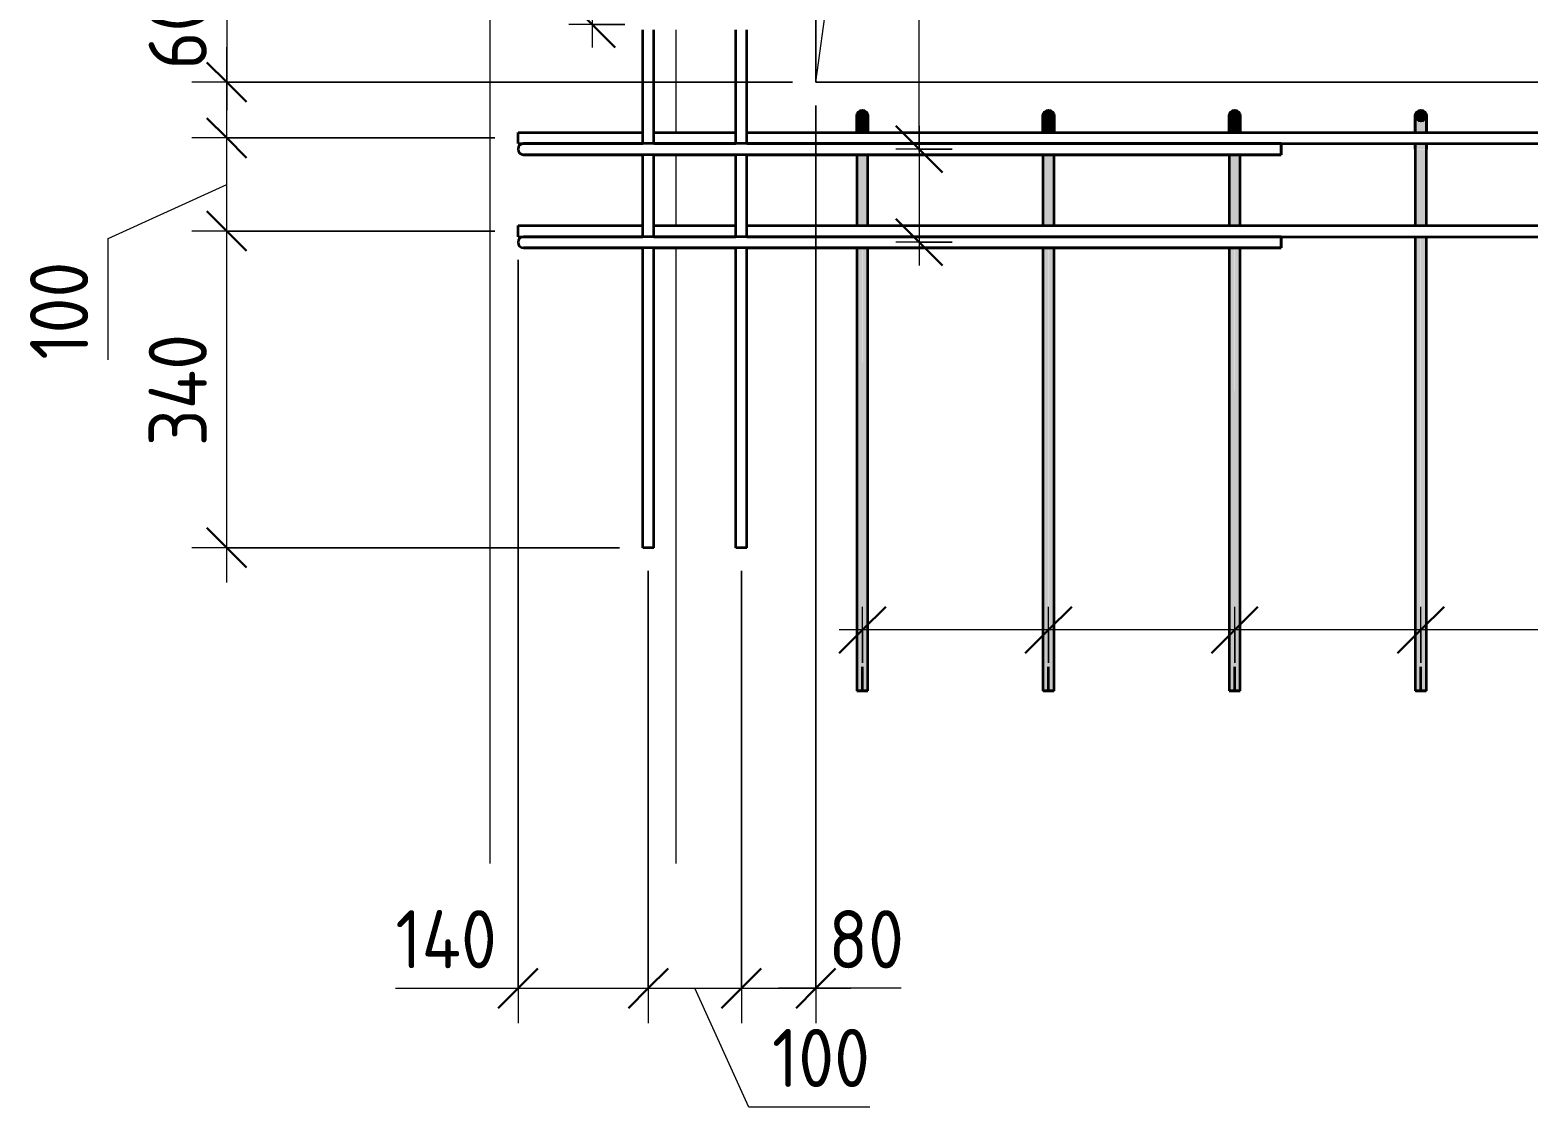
# Model space of a CAD drawing. Header units: millimetres. Extents: x -39709 to 12452, y -4989 to 80275.
# Drawn here: x 9233 to 10843, y -751 to 406 of the extents above; entities that cross this region are included whole.
import ezdxf

# ---------------------------------------------------------------- set-up
doc = ezdxf.new("R2010")
doc.units = ezdxf.units.MM
for name, color, linetype, lineweight in [('AA_Dim', 7, 'Continuous', 9), ('AA_Dim-25', 7, 'Continuous', 9), ('AA_Oformlenie', 7, 'Continuous', 9), ('AA_Vinoska', 7, 'Continuous', 9), ('AF_Okno', 7, 'Continuous', 20), ('AF_Stena_Опалубка', 253, 'Continuous', 20), ('KR_Armatura_Tonkie', 7, 'Continuous', 20)]:
    doc.layers.add(name, color=color, linetype=linetype, lineweight=lineweight)
doc.styles.add('ISOCPEUR_6', font='isocpeur.TTF', dxfattribs={"width": 0.9, "height": 62.5})
doc.styles.add('ISOCPEUR_7', font='isocpeur.TTF', dxfattribs={"width": 0.8, "height": 62.5})
doc.dimstyles.new('00_Точн_3_знака__прозр__2', dxfattribs={"dimscale": 304.8, "dimtxt": 62.672186, "dimasz": 0.139436, "dimexe": 0.123031, "dimexo": 0.082021, "dimgap": 0.008202, "dimtad": 1, "dimdec": 3, "dimrnd": 0.001, "dimdsep": 46, "dimtxsty": 'ISOCPEUR_6', "dimblk1": 'OBLIQUE', "dimblk2": 'OBLIQUE', "dimsah": 1, "dimcen": 0.09, "dimdle": 0.123031, "dimazin": 0, "dimtfac": 1, "dimtdec": 4, "dimtix": 1, "dimtmove": 1, "dimatfit": 3, "dimfxl": 1, "dimtvp": 1, "dimtolj": 1, "dimtzin": 0, "dimlwd": 18, "dimlwe": 18, "dimarcsym": 2})
doc.dimstyles.new('00_Точн_3_знака__прозр__3', dxfattribs={"dimscale": 304.8, "dimtxt": 62.672186, "dimasz": 0.139436, "dimexe": 0.123031, "dimexo": 0.082021, "dimgap": 0.008202, "dimtad": 1, "dimdec": 3, "dimrnd": 0.001, "dimdsep": 46, "dimtxsty": 'ISOCPEUR_6', "dimblk1": 'OBLIQUE', "dimblk2": 'OBLIQUE', "dimsah": 1, "dimcen": 0.09, "dimdle": 0.123031, "dimazin": 0, "dimtfac": 1, "dimtdec": 4, "dimtix": 1, "dimtmove": 0, "dimatfit": 3, "dimfxl": 1, "dimtvp": 1, "dimtolj": 1, "dimtzin": 0, "dimlwd": 18, "dimlwe": 18, "dimarcsym": 2})
doc.dimstyles.new('10_Раскладка_арматуры_с_засечками', dxfattribs={"dimscale": 304.8, "dimtxt": 0.18, "dimasz": 0.164042, "dimexe": 0.082021, "dimexo": 0, "dimgap": 0, "dimtad": 1, "dimdec": 3, "dimrnd": 0.001, "dimdsep": 46, "dimtxsty": 'ISOCPEUR_7', "dimblk1": 'OBLIQUE', "dimblk2": 'OBLIQUE', "dimsah": 1, "dimcen": 0.09, "dimdle": 0.082021, "dimazin": 0, "dimtfac": 1, "dimtdec": 4, "dimtix": 1, "dimtmove": 0, "dimatfit": 3, "dimfxl": 1, "dimtvp": 1, "dimtolj": 1, "dimtzin": 0, "dimlwd": 18, "dimlwe": 18, "dimarcsym": 2})
doc.dimstyles.new('10_Раскладка_арматуры_с_засечками_5', dxfattribs={"dimscale": 304.8, "dimtxt": 0.18, "dimasz": 0.164042, "dimexe": 0.082021, "dimexo": 0, "dimgap": 0, "dimtad": 1, "dimdec": 3, "dimrnd": 0.001, "dimdsep": 46, "dimtxsty": 'ISOCPEUR_7', "dimblk1": 'OBLIQUE', "dimblk2": 'OBLIQUE', "dimsah": 1, "dimcen": 0.09, "dimdle": 0.082021, "dimazin": 0, "dimtfac": 1, "dimtdec": 4, "dimtix": 1, "dimtmove": 2, "dimatfit": 3, "dimfxl": 1, "dimtvp": 1, "dimtolj": 1, "dimtzin": 0, "dimlwd": 18, "dimlwe": 18, "dimarcsym": 2})

# ---------------------------------------------------------------- blocks, each defined once
blk = doc.blocks.new('231_Отверстие прямоугольное в стене _Окно_Стена_ - Отверстие прямоугольное с обрамлением-4137425-Схема обрамления отверстия в стене 1500х2500')
at = {"layer": 'AF_Okno', "lineweight": 9}
blk.add_line((-36779.9, 350), (-36479.9, 2550), dxfattribs=at)
blk = doc.blocks.new('350_Стержень П торец СК-СГ _НесАрм_РабПлоск_ - 350_Стержень П торец СК-СГ _НесАрм_РабПлоск_-4048872-Схема обрамления отверстия в стене 1500х2500')
at = {"layer": 'KR_Armatura_Tonkie', "lineweight": 35}
for points in [[(-36729.9, 308), (-36728.3, 308.2), (-36726.9, 308.8), (-36725.6, 309.8), (-36724.7, 311), (-36724.1, 312.6), (-36723.9, 314), (-36724.1, 315.6), (-36724.7, 317), (-36725.6, 318.2), (-36726.9, 319.2), (-36728.3, 319.8), (-36729.9, 320), (-36731.4, 319.8), (-36732.9, 319.2), (-36734.1, 318.2), (-36735.1, 317), (-36735.7, 315.6), (-36735.9, 314), (-36735.7, 312.4), (-36735.1, 311), (-36734.1, 309.8), (-36732.9, 308.8), (-36731.4, 308.2)], [(-36729.9, 296), (-36729.9, 308), (-36731.4, 308.2), (-36733.3, 309.1), (-36734.7, 310.5), (-36735.3, 311.6), (-36735.7, 312.7), (-36735.6, 309.8), (-36735.9, 308.1), (-36735.8, 296), (-36733.3, 296)], [(-36735.8, 308.6), (-36735.7, 311.1), (-36735.8, 308.8)], [(-36729.9, 296), (-36723.9, 296.3), (-36724.1, 312.4), (-36725.1, 310.5), (-36726.5, 309.1), (-36726.9, 308.8), (-36729.4, 308.1), (-36729.9, 308), (-36729.9, 299)], [(-36723.9, 307.3), (-36724.1, 309.7), (-36724, 308.1), (-36723.9, 307.4)]]:
    blk.add_hatch(color=256, dxfattribs=at).paths.add_polyline_path(points)
h = blk.add_hatch(color=256, dxfattribs=at)
h.paths.add_polyline_path([(-36729.9, -303.9), (-36730.2, 172), (-36735.9, 172), (-36735.7, -303.9), (-36731.4, -303.9)])
h.paths.add_polyline_path([(-36731.6, 196), (-36729.9, 196), (-36729.9, 272), (-36735.9, 272), (-36735.7, 196), (-36732.9, 196)])
h = blk.add_hatch(color=256, dxfattribs=at)
h.paths.add_polyline_path([(-36729.9, -303.9), (-36723.9, -303.9), (-36724.1, 172), (-36729.9, 172), (-36729.9, -210.3)])
h.paths.add_polyline_path([(-36727.1, 196), (-36723.9, 196), (-36724.1, 272), (-36729.9, 272), (-36729.9, 196), (-36728.3, 196)])
at = {"layer": 'AA_Oformlenie'}
for start, end in [(90, 270), (270, 90)]:
    blk.add_arc((-36729.9, 314), 6, start, end, dxfattribs=at)
at = {"layer": 'KR_Armatura_Tonkie', "lineweight": 35}
for p, q in [((-36735.9, 272), (-36735.9, 196)), ((-36723.9, 196), (-36723.9, 272)), ((-36735.9, 172), (-36735.9, -303.9)), ((-36723.9, -303.9), (-36723.9, 172)), ((-36729.9, -303.9), (-36729.9, -277.9)), ((-36729.9, -303.9), (-36729.9, -277.9)), ((-36729.9, -303.9), (-36735.9, -303.9)), ((-36735.7, -303.9), (-36729.9, -303.9)), ((-36729.9, -303.9), (-36735.7, -303.9)), ((-36735.7, -303.9), (-36729.9, -303.9)), ((-36729.9, -303.9), (-36724.1, -303.9)), ((-36723.9, -303.9), (-36729.9, -303.9)), ((-36729.9, -303.9), (-36724.1, -303.9)), ((-36724.1, -303.9), (-36729.9, -303.9))]:
    blk.add_line(p, q, dxfattribs=at)
at = {"layer": 'KR_Armatura_Tonkie', "lineweight": 35, "flags": 128}
for points in [[(-36735.9, 314), (-36735.9, 312), (-36735.9, 306.4), (-36735.9, 297.6), (-36735.9, 296)], [(-36735.9, 296), (-36735.9, 300.2), (-36735.9, 308.2), (-36735.9, 312.9), (-36735.9, 314)], [(-36723.9, 296), (-36723.9, 300.2), (-36723.9, 308.2), (-36723.9, 312.9), (-36723.9, 314)], [(-36723.9, 314), (-36723.9, 312), (-36723.9, 306.4), (-36723.9, 297.6), (-36723.9, 296)]]:
    blk.add_lwpolyline(points, dxfattribs=at)
at = {"layer": 'KR_Armatura_Tonkie', "lineweight": 35}
blk.add_circle((-36729.9, 314), 6, dxfattribs=at)
blk = doc.blocks.new('350_Стержень П торец СК-СГ _НесАрм_РабПлоск_ - 350_Стержень П торец СК-СГ _НесАрм_РабПлоск_-V55-Схема обрамления отверстия в стене 1500х2500')
at = {"layer": 'KR_Armatura_Tonkie', "lineweight": 35}
for points in [[(-35329.9, 308), (-35328.3, 308.2), (-35326.9, 308.8), (-35325.6, 309.8), (-35324.7, 311), (-35324.1, 312.6), (-35323.9, 314), (-35324.1, 315.6), (-35324.7, 317), (-35325.6, 318.2), (-35326.9, 319.2), (-35328.3, 319.8), (-35329.9, 320), (-35331.4, 319.8), (-35332.9, 319.2), (-35334.1, 318.2), (-35335.1, 317), (-35335.7, 315.6), (-35335.9, 314), (-35335.7, 312.4), (-35335.1, 311), (-35334, 309.7), (-35332.9, 308.8), (-35331.4, 308.2)], [(-35333.3, 296), (-35329.9, 296), (-35329.9, 308), (-35331.4, 308.2), (-35333.3, 309.1), (-35334.7, 310.5), (-35335.3, 311.6), (-35335.7, 312.7), (-35335.6, 309.8), (-35335.9, 308.1), (-35335.8, 296), (-35333.9, 296)], [(-35335.8, 308.6), (-35335.7, 311.1), (-35335.8, 308.8)], [(-35328.2, 296), (-35323.9, 296.3), (-35324.1, 312.4), (-35325.1, 310.5), (-35326.5, 309.1), (-35326.9, 308.8), (-35328.8, 308.1), (-35329.9, 308), (-35329.9, 296)], [(-35323.9, 307.3), (-35324.1, 309.7), (-35324, 308.1), (-35323.9, 307.4)]]:
    blk.add_hatch(color=256, dxfattribs=at).paths.add_polyline_path(points)
h = blk.add_hatch(color=256, dxfattribs=at)
h.paths.add_polyline_path([(-35329.9, -303.9), (-35330.2, 172), (-35335.9, 172), (-35335.7, -303.9), (-35331.4, -303.9)])
h.paths.add_polyline_path([(-35331.6, 196), (-35329.9, 196), (-35329.9, 272), (-35335.9, 272), (-35335.7, 196), (-35332.9, 196)])
h = blk.add_hatch(color=256, dxfattribs=at)
h.paths.add_polyline_path([(-35329.9, -303.9), (-35323.9, -303.9), (-35324.1, 172), (-35329.9, 172), (-35329.9, -210.3)])
h.paths.add_polyline_path([(-35327.1, 196), (-35323.9, 196), (-35324.1, 272), (-35329.9, 272), (-35329.9, 196), (-35328.3, 196)])
at = {"layer": 'AA_Oformlenie'}
for start, end in [(90, 270), (270, 90)]:
    blk.add_arc((-35329.9, 314), 6, start, end, dxfattribs=at)
at = {"layer": 'KR_Armatura_Tonkie', "lineweight": 35}
for p, q in [((-35335.9, 272), (-35335.9, 196)), ((-35323.9, 196), (-35323.9, 272)), ((-35335.9, 172), (-35335.9, -303.9)), ((-35323.9, -303.9), (-35323.9, 172)), ((-35329.9, -303.9), (-35329.9, -277.9)), ((-35329.9, -303.9), (-35329.9, -277.9)), ((-35329.9, -303.9), (-35335.9, -303.9)), ((-35335.7, -303.9), (-35329.9, -303.9)), ((-35329.9, -303.9), (-35335.7, -303.9)), ((-35335.7, -303.9), (-35329.9, -303.9)), ((-35329.9, -303.9), (-35324.1, -303.9)), ((-35323.9, -303.9), (-35329.9, -303.9)), ((-35329.9, -303.9), (-35324.1, -303.9)), ((-35324.1, -303.9), (-35329.9, -303.9))]:
    blk.add_line(p, q, dxfattribs=at)
at = {"layer": 'KR_Armatura_Tonkie', "lineweight": 35, "flags": 128}
for points in [[(-35335.9, 314), (-35335.9, 312), (-35335.9, 306.4), (-35335.9, 297.6), (-35335.9, 296)], [(-35335.9, 296), (-35335.9, 300.2), (-35335.9, 308.2), (-35335.9, 312.9), (-35335.9, 314)], [(-35323.9, 296), (-35323.9, 300.2), (-35323.9, 308.2), (-35323.9, 312.9), (-35323.9, 314)], [(-35323.9, 314), (-35323.9, 312), (-35323.9, 306.4), (-35323.9, 297.6), (-35323.9, 296)]]:
    blk.add_lwpolyline(points, dxfattribs=at)
at = {"layer": 'KR_Armatura_Tonkie', "lineweight": 35}
blk.add_circle((-35329.9, 314), 6, dxfattribs=at)
blk = doc.blocks.new('350_Стержень П торец СК-СГ _НесАрм_РабПлоск_ - 350_Стержень П торец СК-СГ _НесАрм_РабПлоск_-V56-Схема обрамления отверстия в стене 1500х2500')
at = {"layer": 'KR_Armatura_Tonkie', "lineweight": 35}
for points in [[(-36129.9, 308), (-36128.3, 308.2), (-36126.9, 308.8), (-36125.6, 309.8), (-36124.7, 311), (-36124.1, 312.6), (-36123.9, 314), (-36124.1, 315.6), (-36124.7, 317), (-36125.6, 318.2), (-36126.9, 319.2), (-36128.3, 319.8), (-36129.9, 320), (-36131.4, 319.8), (-36132.9, 319.2), (-36134.1, 318.2), (-36135.1, 317), (-36135.7, 315.6), (-36135.9, 314), (-36135.7, 312.4), (-36135.1, 311), (-36134.1, 309.8), (-36132.9, 308.8), (-36131.4, 308.2)], [(-36123.9, 307.3), (-36124.1, 309.7), (-36124, 308.1), (-36123.9, 307.4)]]:
    blk.add_hatch(color=256, dxfattribs=at).paths.add_polyline_path(points)
h = blk.add_hatch(color=256, dxfattribs=at)
h.paths.add_polyline_path([(-36131.4, 278), (-36129.9, 278), (-36129.9, 284), (-36135.4, 284), (-36135.7, 278), (-36132.9, 278)])
h.paths.add_polyline_path([(-36129.9, 296), (-36129.9, 308), (-36131.4, 308.2), (-36133.3, 309.1), (-36134.7, 310.5), (-36135.3, 311.6), (-36135.7, 312.7), (-36135.6, 309.8), (-36135.9, 308.1), (-36135.8, 296), (-36132.9, 296)])
h = blk.add_hatch(color=256, dxfattribs=at)
h.paths.add_polyline_path([(-36135.9, 278), (-36135.6, 284), (-36135.7, 284), (-36135.8, 282.4)])
h.paths.add_polyline_path([(-36135.8, 308.6), (-36135.7, 311.1), (-36135.8, 308.8)])
h = blk.add_hatch(color=256, dxfattribs=at)
h.paths.add_polyline_path([(-36124.1, 278), (-36123.9, 278.1), (-36124.1, 284), (-36129.9, 284), (-36129.9, 278), (-36124.3, 278)])
h.paths.add_polyline_path([(-36125, 296), (-36123.9, 296.3), (-36124.1, 312.4), (-36125.1, 310.5), (-36126.5, 309.1), (-36126.9, 308.8), (-36128.8, 308.1), (-36129.9, 308), (-36129.9, 296), (-36125.4, 296)])
h = blk.add_hatch(color=256, dxfattribs=at)
h.paths.add_polyline_path([(-36131.4, -303.9), (-36129.9, -303.9), (-36130.1, 184), (-36135.9, 184), (-36135.7, -303.9), (-36132.9, -303.9)])
h.paths.add_polyline_path([(-36134.1, 196), (-36129.9, 196), (-36129.9, 278), (-36135.9, 277.7), (-36135.7, 196), (-36134.3, 196)])
h = blk.add_hatch(color=256, dxfattribs=at)
h.paths.add_polyline_path([(-36129.9, -303.9), (-36123.9, -303.9), (-36124.1, 184), (-36129.9, 184), (-36129.9, -210.3)])
h.paths.add_polyline_path([(-36125.8, 196), (-36123.9, 196), (-36124.1, 278), (-36129.9, 277.7), (-36129.9, 196), (-36126.9, 196)])
at = {"layer": 'AA_Oformlenie'}
for start, end in [(90, 270), (270, 90)]:
    blk.add_arc((-36129.9, 314), 6, start, end, dxfattribs=at)
at = {"layer": 'KR_Armatura_Tonkie', "lineweight": 35}
for p, q in [((-36135.9, 284), (-36135.9, 278)), ((-36135.9, 278), (-36135.9, 284)), ((-36135.9, 278), (-36135.9, 196)), ((-36123.9, 278), (-36123.9, 284)), ((-36123.9, 284), (-36123.9, 278)), ((-36123.9, 196), (-36123.9, 278)), ((-36135.9, 184), (-36135.9, -303.9)), ((-36123.9, -303.9), (-36123.9, 184)), ((-36129.9, -303.9), (-36129.9, -277.9)), ((-36129.9, -303.9), (-36129.9, -277.9)), ((-36129.9, -303.9), (-36135.9, -303.9)), ((-36135.7, -303.9), (-36129.9, -303.9)), ((-36129.9, -303.9), (-36135.7, -303.9)), ((-36135.7, -303.9), (-36129.9, -303.9)), ((-36129.9, -303.9), (-36124.1, -303.9)), ((-36123.9, -303.9), (-36129.9, -303.9)), ((-36129.9, -303.9), (-36124.1, -303.9)), ((-36124.1, -303.9), (-36129.9, -303.9))]:
    blk.add_line(p, q, dxfattribs=at)
at = {"layer": 'KR_Armatura_Tonkie', "lineweight": 35, "flags": 128}
for points in [[(-36135.9, 314), (-36135.9, 312), (-36135.9, 306.4), (-36135.9, 297.6), (-36135.9, 296)], [(-36135.9, 296), (-36135.9, 300.2), (-36135.9, 308.2), (-36135.9, 312.9), (-36135.9, 314)], [(-36123.9, 296), (-36123.9, 300.2), (-36123.9, 308.2), (-36123.9, 312.9), (-36123.9, 314)], [(-36123.9, 314), (-36123.9, 312), (-36123.9, 306.4), (-36123.9, 297.6), (-36123.9, 296)]]:
    blk.add_lwpolyline(points, dxfattribs=at)
at = {"layer": 'KR_Armatura_Tonkie', "lineweight": 35}
blk.add_circle((-36129.9, 314), 6, dxfattribs=at)
blk = doc.blocks.new('DIMBLOCK171-Схема обрамления отверстия в стене 1500х2500')
at = {"layer": 'AA_Dim-25', "lineweight": 30}
for p, q in [((10727.5, -238.4), (10752.5, -213.4)), ((10927.5, -238.4), (10952.5, -213.4)), ((10727.5, -238.4), (10702.5, -263.4)), ((10927.5, -238.4), (10902.5, -263.4))]:
    blk.add_line(p, q, dxfattribs=at)
at = {"layer": 'AA_Dim-25', "lineweight": 18}
for p, q in [((10727.5, -273.8), (10727.5, -213.4)), ((10927.5, -273.8), (10927.5, -213.4)), ((10927.5, -238.4), (10727.5, -238.4)), ((10727.5, -238.4), (10727.5, -273.8)), ((10927.5, -238.4), (10927.5, -273.8))]:
    blk.add_line(p, q, dxfattribs=at)
blk = doc.blocks.new('_Oblique')
at = {"color": 0, "linetype": 'ByBlock', "lineweight": -2}
blk.add_line((-0.5, -0.5), (0.5, 0.5), dxfattribs=at)
blk = doc.blocks.new('DIMBLOCK172-Схема обрамления отверстия в стене 1500х2500')
at = {"layer": 'AA_Dim-25', "lineweight": 30}
for p, q in [((10527.5, -238.4), (10552.5, -213.4)), ((10727.5, -238.4), (10752.5, -213.4)), ((10527.5, -238.4), (10502.5, -263.4)), ((10727.5, -238.4), (10702.5, -263.4))]:
    blk.add_line(p, q, dxfattribs=at)
at = {"layer": 'AA_Dim-25', "lineweight": 18}
for p, q in [((10527.5, -273.8), (10527.5, -213.4)), ((10727.5, -273.8), (10727.5, -213.4)), ((10727.5, -238.4), (10527.5, -238.4)), ((10527.5, -238.4), (10527.5, -273.8)), ((10727.5, -238.4), (10727.5, -273.8))]:
    blk.add_line(p, q, dxfattribs=at)
blk = doc.blocks.new('DIMBLOCK173-Схема обрамления отверстия в стене 1500х2500')
at = {"layer": 'AA_Dim-25', "lineweight": 30}
for p, q in [((10327.5, -238.4), (10352.5, -213.4)), ((10527.5, -238.4), (10552.5, -213.4)), ((10327.5, -238.4), (10302.5, -263.4)), ((10527.5, -238.4), (10502.5, -263.4))]:
    blk.add_line(p, q, dxfattribs=at)
at = {"layer": 'AA_Dim-25', "lineweight": 18}
for p, q in [((10327.5, -273.8), (10327.5, -213.4)), ((10527.5, -273.8), (10527.5, -213.4)), ((10527.5, -238.4), (10327.5, -238.4)), ((10327.5, -238.4), (10327.5, -273.8)), ((10527.5, -238.4), (10527.5, -273.8))]:
    blk.add_line(p, q, dxfattribs=at)
blk = doc.blocks.new('DIMBLOCK174-Схема обрамления отверстия в стене 1500х2500')
at = {"layer": 'AA_Dim-25', "lineweight": 30}
for p, q in [((10127.5, -238.4), (10152.5, -213.4)), ((10327.5, -238.4), (10352.5, -213.4)), ((10127.5, -238.4), (10102.5, -263.4)), ((10327.5, -238.4), (10302.5, -263.4))]:
    blk.add_line(p, q, dxfattribs=at)
at = {"layer": 'AA_Dim-25', "lineweight": 18}
for p, q in [((10127.5, -273.8), (10127.5, -213.4)), ((10327.5, -273.8), (10327.5, -213.4)), ((10327.5, -238.4), (10102.5, -238.4)), ((10127.5, -238.4), (10127.5, -273.8)), ((10327.5, -238.4), (10327.5, -273.8))]:
    blk.add_line(p, q, dxfattribs=at)
blk = doc.blocks.new('DIMBLOCK181-Схема обрамления отверстия в стене 1500х2500')
at = {"layer": 'AA_Dim-25', "lineweight": 30}
for p, q in [((9444.6, 190), (9423.3, 211.3)), ((9444.6, 190), (9465.8, 168.8)), ((9444.6, -150), (9423.3, -128.7)), ((9444.6, -150), (9465.8, -171.2))]:
    blk.add_line(p, q, dxfattribs=at)
at = {"layer": 'AA_Dim-25', "lineweight": 18}
for p, q in [((9732.5, 190), (9407.1, 190)), ((9444.6, -187.5), (9444.6, 190)), ((9444.6, 190), (9732.5, 190)), ((9866.5, -150), (9407.1, -150)), ((9444.6, -150), (9866.5, -150))]:
    blk.add_line(p, q, dxfattribs=at)
at = {"layer": 'AA_Dim-25', "color": 0, "lineweight": 18, "insert": (9360.7, -40.9), "char_height": 62.5, "width": 146.156, "attachment_point": 1, "rotation": 90, "line_spacing_factor": 1.135194, "style": 'ISOCPEUR_6'}
blk.add_mtext('340', dxfattribs=at)
blk = doc.blocks.new('DIMBLOCK182-Схема обрамления отверстия в стене 1500х2500')
at = {"layer": 'AA_Dim-25', "lineweight": 30}
for p, q in [((9444.6, 290), (9423.3, 311.3)), ((9444.6, 290), (9465.8, 268.8)), ((9444.6, 190), (9423.3, 211.3)), ((9444.6, 190), (9465.8, 168.8))]:
    blk.add_line(p, q, dxfattribs=at)
at = {"layer": 'AA_Dim-25', "lineweight": 18}
for p, q in [((9732.5, 290), (9407.1, 290)), ((9444.6, 190), (9444.6, 290)), ((9444.6, 290), (9732.5, 290)), ((9317.1, 182.1), (9444.6, 240)), ((9317.1, 51.9), (9317.1, 182.1)), ((9732.5, 190), (9407.1, 190)), ((9444.6, 190), (9732.5, 190))]:
    blk.add_line(p, q, dxfattribs=at)
at = {"layer": 'AA_Dim-25', "color": 0, "lineweight": 18, "insert": (9233.2, 51.9), "char_height": 62.5, "width": 126.29, "attachment_point": 1, "rotation": 90, "line_spacing_factor": 1.135194, "style": 'ISOCPEUR_6'}
blk.add_mtext('100', dxfattribs=at)
blk = doc.blocks.new('DIMBLOCK183-Схема обрамления отверстия в стене 1500х2500')
at = {"layer": 'AA_Dim-25', "lineweight": 18}
for p, q in [((9444.6, 441.6), (9444.6, 338.6)), ((9444.6, 290), (9444.6, 387.5)), ((10052.5, 350), (9407.1, 350)), ((9444.6, 350), (10052.5, 350)), ((9444.6, 338.6), (9444.6, 320)), ((9732.5, 290), (9407.1, 290)), ((9444.6, 290), (9732.5, 290))]:
    blk.add_line(p, q, dxfattribs=at)
at = {"layer": 'AA_Dim-25', "lineweight": 30}
for p, q in [((9444.6, 350), (9423.3, 371.2)), ((9444.6, 350), (9465.8, 328.7)), ((9444.6, 290), (9423.3, 311.3)), ((9444.6, 290), (9465.8, 268.8))]:
    blk.add_line(p, q, dxfattribs=at)
at = {"layer": 'AA_Dim-25', "color": 0, "lineweight": 18, "insert": (9360.7, 363.6), "char_height": 62.5, "width": 93.654, "attachment_point": 1, "rotation": 90, "line_spacing_factor": 1.135194, "style": 'ISOCPEUR_6'}
blk.add_mtext('60', dxfattribs=at)
blk = doc.blocks.new('DIMBLOCK184-Схема обрамления отверстия в стене 1500х2500')
at = {"layer": 'AA_Dim-25', "lineweight": 18}
for p, q in [((9757.5, 159), (9757.5, -660.7)), ((9757.5, -623.2), (9757.5, 159)), ((9897.5, -175), (9897.5, -660.7)), ((9897.5, -623.2), (9897.5, -175)), ((9625.8, -623.2), (9760.8, -623.2)), ((9720, -623.2), (9897.5, -623.2)), ((9760.8, -623.2), (9827.5, -623.2))]:
    blk.add_line(p, q, dxfattribs=at)
at = {"layer": 'AA_Dim-25', "lineweight": 30}
for p, q in [((9757.5, -623.2), (9778.7, -602)), ((9897.5, -623.2), (9918.7, -602)), ((9757.5, -623.2), (9736.2, -644.5)), ((9897.5, -623.2), (9876.2, -644.5))]:
    blk.add_line(p, q, dxfattribs=at)
at = {"layer": 'AA_Dim-25', "color": 0, "lineweight": 18, "insert": (9625.8, -539.3), "char_height": 62.5, "width": 131.966, "attachment_point": 1, "line_spacing_factor": 1.135194, "style": 'ISOCPEUR_6'}
blk.add_mtext('140', dxfattribs=at)
blk = doc.blocks.new('DIMBLOCK185-Схема обрамления отверстия в стене 1500х2500')
at = {"layer": 'AA_Dim-25', "lineweight": 18}
for p, q in [((9897.5, -175), (9897.5, -660.7)), ((9897.5, -623.2), (9897.5, -175)), ((9997.5, -175), (9997.5, -660.7)), ((9997.5, -623.2), (9997.5, -175)), ((9897.5, -623.2), (9997.5, -623.2)), ((10005.4, -750.7), (9947.5, -623.2)), ((10135.6, -750.7), (10005.4, -750.7))]:
    blk.add_line(p, q, dxfattribs=at)
at = {"layer": 'AA_Dim-25', "lineweight": 30}
for p, q in [((9897.5, -623.2), (9918.7, -602)), ((9997.5, -623.2), (10018.7, -602)), ((9897.5, -623.2), (9876.2, -644.5)), ((9997.5, -623.2), (9976.2, -644.5))]:
    blk.add_line(p, q, dxfattribs=at)
at = {"layer": 'AA_Dim-25', "color": 0, "lineweight": 18, "insert": (10030.4, -666.8), "char_height": 62.5, "width": 126.29, "attachment_point": 1, "line_spacing_factor": 1.135194, "style": 'ISOCPEUR_6'}
blk.add_mtext('100', dxfattribs=at)
blk = doc.blocks.new('DIMBLOCK186-Схема обрамления отверстия в стене 1500х2500')
at = {"layer": 'AA_Dim-25', "lineweight": 18}
for p, q in [((10077.5, 325), (10077.5, -660.7)), ((10077.5, -623.2), (10077.5, 325)), ((9997.5, -175), (9997.5, -660.7)), ((9997.5, -623.2), (9997.5, -175)), ((9997.5, -623.2), (10115, -623.2)), ((10066.1, -623.2), (10037.5, -623.2)), ((10169.1, -623.2), (10066.1, -623.2))]:
    blk.add_line(p, q, dxfattribs=at)
at = {"layer": 'AA_Dim-25', "lineweight": 30}
for p, q in [((9997.5, -623.2), (10018.7, -602)), ((10077.5, -623.2), (10098.7, -602)), ((9997.5, -623.2), (9976.2, -644.5)), ((10077.5, -623.2), (10056.2, -644.5))]:
    blk.add_line(p, q, dxfattribs=at)
at = {"layer": 'AA_Dim-25', "color": 0, "lineweight": 18, "insert": (10091.1, -539.3), "char_height": 62.5, "width": 93.654, "attachment_point": 1, "line_spacing_factor": 1.135194, "style": 'ISOCPEUR_6'}
blk.add_mtext('80', dxfattribs=at)
blk = doc.blocks.new('DIMBLOCK213-Схема обрамления отверстия в стене 1500х2500')
at = {"layer": 'AA_Dim-25', "lineweight": 30}
for p, q in [((9837, 612), (9812, 637)), ((9837, 612), (9862, 587)), ((9837, 412), (9812, 437)), ((9837, 412), (9862, 387))]:
    blk.add_line(p, q, dxfattribs=at)
at = {"layer": 'AA_Dim-25', "lineweight": 18}
for p, q in [((9872.4, 612), (9812, 612)), ((9837, 612), (9837, 387)), ((9837, 612), (9872.4, 612)), ((9872.4, 412), (9812, 412)), ((9837, 412), (9872.4, 412))]:
    blk.add_line(p, q, dxfattribs=at)
blk = doc.blocks.new('DIMBLOCK218-Схема обрамления отверстия в стене 1500х2500')
at = {"layer": 'AA_Dim-25', "lineweight": 30}
for p, q in [((10188.5, 278), (10163.5, 303)), ((10188.5, 278), (10213.5, 253)), ((10188.5, 178), (10163.5, 203)), ((10188.5, 178), (10213.5, 153))]:
    blk.add_line(p, q, dxfattribs=at)
at = {"layer": 'AA_Dim-25', "lineweight": 18}
for p, q in [((10188.5, 303), (10188.5, 153)), ((10223.8, 278), (10163.5, 278)), ((10188.5, 278), (10223.8, 278)), ((10223.8, 178), (10163.5, 178)), ((10188.5, 178), (10223.8, 178))]:
    blk.add_line(p, q, dxfattribs=at)

msp = doc.modelspace()

# ---------------------------------------------------------------- linework, layer by layer
at = {"layer": 'AA_Vinoska'}
msp.add_line((10188.5622, 275.5444), (10188.5622, 499.6577), dxfattribs=at)
at = {"layer": 'AF_Stena_Опалубка'}
for p, q in [((9727.4932, -489.2343), (9727.4932, 3050)), ((10077.4932, 350), (10077.4932, 2850)), ((10077.4932, 2850), (10077.4932, 350)), ((9927.4932, 296), (9927.4932, 406)), ((11577.4932, 350), (10077.4932, 350)), ((10077.4932, 350), (11577.4932, 350)), ((9927.4932, 196), (9927.4932, 272)), ((9927.4932, -489.2343), (9927.4932, 172))]:
    msp.add_line(p, q, dxfattribs=at)
at = {"layer": 'KR_Armatura_Tonkie', "lineweight": 35}
for p, q in [((9891.4932, 284), (9891.4932, 406)), ((9891.4932, 296), (9891.4932, 406)), ((9903.4932, 284), (9903.4932, 406)), ((9903.4932, 296), (9903.4932, 406)), ((9991.4932, 284), (9991.4932, 406)), ((9991.4932, 296), (9991.4932, 406)), ((10003.4932, 284), (10003.4932, 406)), ((10003.4932, 296), (10003.4932, 406)), ((9757.4932, 296), (9891.4932, 296)), ((9757.4932, 284), (9757.4932, 296)), ((9757.4932, 296), (9891.4932, 296)), ((9757.4932, 284), (9757.4932, 296)), ((9903.4932, 296), (9991.4932, 296)), ((9903.4932, 296), (9991.4932, 296)), ((10003.4932, 296), (11651.4932, 296)), ((10003.4932, 296), (11651.4932, 296)), ((9757.4932, 284), (9891.4932, 284)), ((9757.4932, 284), (9891.4932, 284)), ((9799.4932, 284), (9763.4932, 284)), ((9763.4932, 284), (9799.4932, 284)), ((10577.4932, 284), (9799.4932, 284)), ((9799.4932, 284), (9891.4932, 284)), ((9903.4932, 284), (9991.4932, 284)), ((9903.4932, 284), (9991.4932, 284)), ((9903.4932, 284), (9991.4932, 284)), ((10003.4932, 284), (11651.4932, 284)), ((10003.4932, 284), (11651.4932, 284)), ((10003.4932, 284), (10577.4932, 284)), ((10577.4932, 284), (10577.4932, 272)), ((10577.4932, 272), (10577.4932, 284)), ((9799.4932, 272), (9763.4932, 272)), ((9763.4932, 272), (9799.4932, 272)), ((10577.4932, 272), (9799.4932, 272)), ((9799.4932, 272), (9891.4932, 272)), ((9891.4932, 184), (9891.4932, 272)), ((9891.4932, 196), (9891.4932, 272)), ((9903.4932, 184), (9903.4932, 272)), ((9903.4932, 196), (9903.4932, 272)), ((9903.4932, 272), (9991.4932, 272)), ((9991.4932, 184), (9991.4932, 272)), ((9991.4932, 196), (9991.4932, 272)), ((10003.4932, 184), (10003.4932, 272)), ((10003.4932, 196), (10003.4932, 272)), ((10003.4932, 272), (10577.4932, 272)), ((9757.4932, 196), (9891.4932, 196)), ((9757.4932, 184), (9757.4932, 196)), ((9757.4932, 196), (9891.4932, 196)), ((9757.4932, 184), (9757.4932, 196)), ((9903.4932, 196), (9991.4932, 196)), ((9903.4932, 196), (9991.4932, 196)), ((10003.4932, 196), (11651.4932, 196)), ((10003.4932, 196), (11651.4932, 196)), ((9757.4932, 184), (9891.4932, 184)), ((9757.4932, 184), (9891.4932, 184)), ((9799.4932, 184), (9763.4932, 184)), ((9763.4932, 184), (9799.4932, 184)), ((10577.4932, 184), (9799.4932, 184)), ((9799.4932, 184), (9891.4932, 184)), ((9903.4932, 184), (9991.4932, 184)), ((9903.4932, 184), (9991.4932, 184)), ((9903.4932, 184), (9991.4932, 184)), ((10003.4932, 184), (11651.4932, 184)), ((10003.4932, 184), (11651.4932, 184)), ((10003.4932, 184), (10577.4932, 184)), ((10577.4932, 184), (10577.4932, 172)), ((10577.4932, 172), (10577.4932, 184)), ((9799.4932, 172), (9763.4932, 172)), ((9763.4932, 172), (9799.4932, 172)), ((10577.4932, 172), (9799.4932, 172)), ((9799.4932, 172), (9891.4932, 172)), ((9891.4932, -150), (9891.4932, 172)), ((9891.4932, -150), (9891.4932, 172)), ((9903.4932, -150), (9903.4932, 172)), ((9903.4932, -150), (9903.4932, 172)), ((9903.4932, 172), (9991.4932, 172)), ((9991.4932, -150), (9991.4932, 172)), ((9991.4932, -150), (9991.4932, 172)), ((10003.4932, -150), (10003.4932, 172)), ((10003.4932, -150), (10003.4932, 172)), ((10003.4932, 172), (10577.4932, 172)), ((9903.4932, -150), (9891.4932, -150)), ((9903.4932, -150), (9891.4932, -150)), ((10003.4932, -150), (9991.4932, -150)), ((10003.4932, -150), (9991.4932, -150))]:
    msp.add_line(p, q, dxfattribs=at)
for centre in [(9763.4932, 278), (9763.4932, 278), (9763.4932, 178), (9763.4932, 178)]:
    msp.add_arc(centre, 6, 90, 270, dxfattribs=at)

# ---------------------------------------------------------------- block references
at = {"layer": 'AF_Okno'}
msp.add_blockref('231_Отверстие прямоугольное в стене _Окно_Стена_ - Отверстие прямоугольное с обрамлением-4137425-Схема обрамления отверстия в стене 1500х2500', (46857.3675, 0), dxfattribs=at)
at = {"layer": 'KR_Armatura_Tonkie', "lineweight": 35}
for name, p in [('350_Стержень П торец СК-СГ _НесАрм_РабПлоск_ - 350_Стержень П торец СК-СГ _НесАрм_РабПлоск_-4048872-Схема обрамления отверстия в стене 1500х2500', (46857.3675, 0)), ('350_Стержень П торец СК-СГ _НесАрм_РабПлоск_ - 350_Стержень П торец СК-СГ _НесАрм_РабПлоск_-V55-Схема обрамления отверстия в стене 1500х2500', (45657.3675, 0)), ('350_Стержень П торец СК-СГ _НесАрм_РабПлоск_ - 350_Стержень П торец СК-СГ _НесАрм_РабПлоск_-V55-Схема обрамления отверстия в стене 1500х2500', (45857.3675, 0)), ('350_Стержень П торец СК-СГ _НесАрм_РабПлоск_ - 350_Стержень П торец СК-СГ _НесАрм_РабПлоск_-V56-Схема обрамления отверстия в стене 1500х2500', (46857.3675, 0))]:
    msp.add_blockref(name, p, dxfattribs=at)

# ---------------------------------------------------------------- dimensions: what is measured, and where the dimension line sits
at = {"layer": 'AA_Dim', "lineweight": 18}
for base, p1, p2, dimstyle, override, picture, middle in [((9837.0139, 412), (9872.3693, 612), (9872.3693, 412), '10_Раскладка_арматуры_с_засечками', {"dimpost": '<>', "dimfxl": 200}, 'DIMBLOCK213-Схема обрамления отверстия в стене 1500х2500', (9805.7639, 512)), ((10188.4801, 178), (10223.8355, 278), (10223.8355, 178), '10_Раскладка_арматуры_с_засечками_5', {"dimpost": '<>', "dimfxl": 100}, 'DIMBLOCK218-Схема обрамления отверстия в стене 1500х2500', (10157.2301, 228)), ((9444.5795, 190), (9891.4932, -150), (9757.4932, 190), '00_Точн_3_знака__прозр__3', {"dimpost": '<>', "dimfxl": 365.453143}, 'DIMBLOCK181-Схема обрамления отверстия в стене 1500х2500', (9410.8295, 20))]:
    dim = msp.add_linear_dim(base=base, p1=p1, p2=p2, angle=90, dimstyle=dimstyle, override=override, dxfattribs=at)
    dim.commit()
    dim.dimension.update_dxf_attribs({"geometry": picture, "text_midpoint": middle})
for base, p1, p2, override, picture, middle in [((9444.5795, 350), (9757.4932, 290), (10077.4932, 350), {"dimpost": '<>', "dimfxl": 325.576412}, 'DIMBLOCK183-Схема обрамления отверстия в стене 1500х2500', (9402.3262, 410.3982)), ((9444.5795, 290), (9757.4932, 190), (9757.4932, 290), {"dimpost": '<>', "dimfxl": 100}, 'DIMBLOCK182-Схема обрамления отверстия в стене 1500х2500', (9274.8262, 115.0424))]:
    dim = msp.add_linear_dim(base=base, p1=p1, p2=p2, angle=90, dimstyle='00_Точн_3_знака__прозр__2', override=override, dxfattribs=at)
    dim.commit()
    dim.dimension.update_dxf_attribs({"geometry": picture, "text_midpoint": middle, "dimtype": 160, "text_rotation": 90})
for base, p1, p2, override, picture, middle in [((10077.4932, -623.2237), (9997.4932, -150), (10077.4932, 350), {"dimpost": '<>', "dimfxl": 506.359556}, 'DIMBLOCK186-Схема обрамления отверстия в стене 1500х2500', (10137.8914, -580.9705)), ((9897.4932, -623.2237), (9757.4932, 184), (9897.4932, -150), {"dimpost": '<>', "dimfxl": 362.154663}, 'DIMBLOCK184-Схема обрамления отверстия в стене 1500х2500', (9691.7876, -580.9705)), ((9997.4932, -623.2237), (9897.4932, -150), (9997.4932, -150), {"dimpost": '<>', "dimfxl": 100}, 'DIMBLOCK185-Схема обрамления отверстия в стене 1500х2500', (10093.4991, -708.4705))]:
    dim = msp.add_linear_dim(base=base, p1=p1, p2=p2, dimstyle='00_Точн_3_знака__прозр__2', override=override, dxfattribs=at)
    dim.commit()
    dim.dimension.update_dxf_attribs({"geometry": picture, "text_midpoint": middle, "dimtype": 160})
for base, p1, p2, picture, middle in [((10127.4932, -238.4297), (10327.4932, -273.7851), (10127.4932, -273.7851), 'DIMBLOCK174-Схема обрамления отверстия в стене 1500х2500', (10227.4932, -207.1797)), ((10327.4932, -238.4297), (10527.4932, -273.7851), (10327.4932, -273.7851), 'DIMBLOCK173-Схема обрамления отверстия в стене 1500х2500', (10427.4932, -207.1797)), ((10527.4932, -238.4297), (10727.4932, -273.7851), (10527.4932, -273.7851), 'DIMBLOCK172-Схема обрамления отверстия в стене 1500х2500', (10627.4932, -207.1797)), ((10727.4932, -238.4297), (10927.4932, -273.7851), (10727.4932, -273.7851), 'DIMBLOCK171-Схема обрамления отверстия в стене 1500х2500', (10827.4932, -207.1797))]:
    dim = msp.add_linear_dim(base=base, p1=p1, p2=p2, dimstyle='10_Раскладка_арматуры_с_засечками', override={"dimpost": '<>', "dimfxl": 200}, dxfattribs=at)
    dim.commit()
    dim.dimension.update_dxf_attribs({"geometry": picture, "text_midpoint": middle})

doc.saveas('drawing.dxf')
